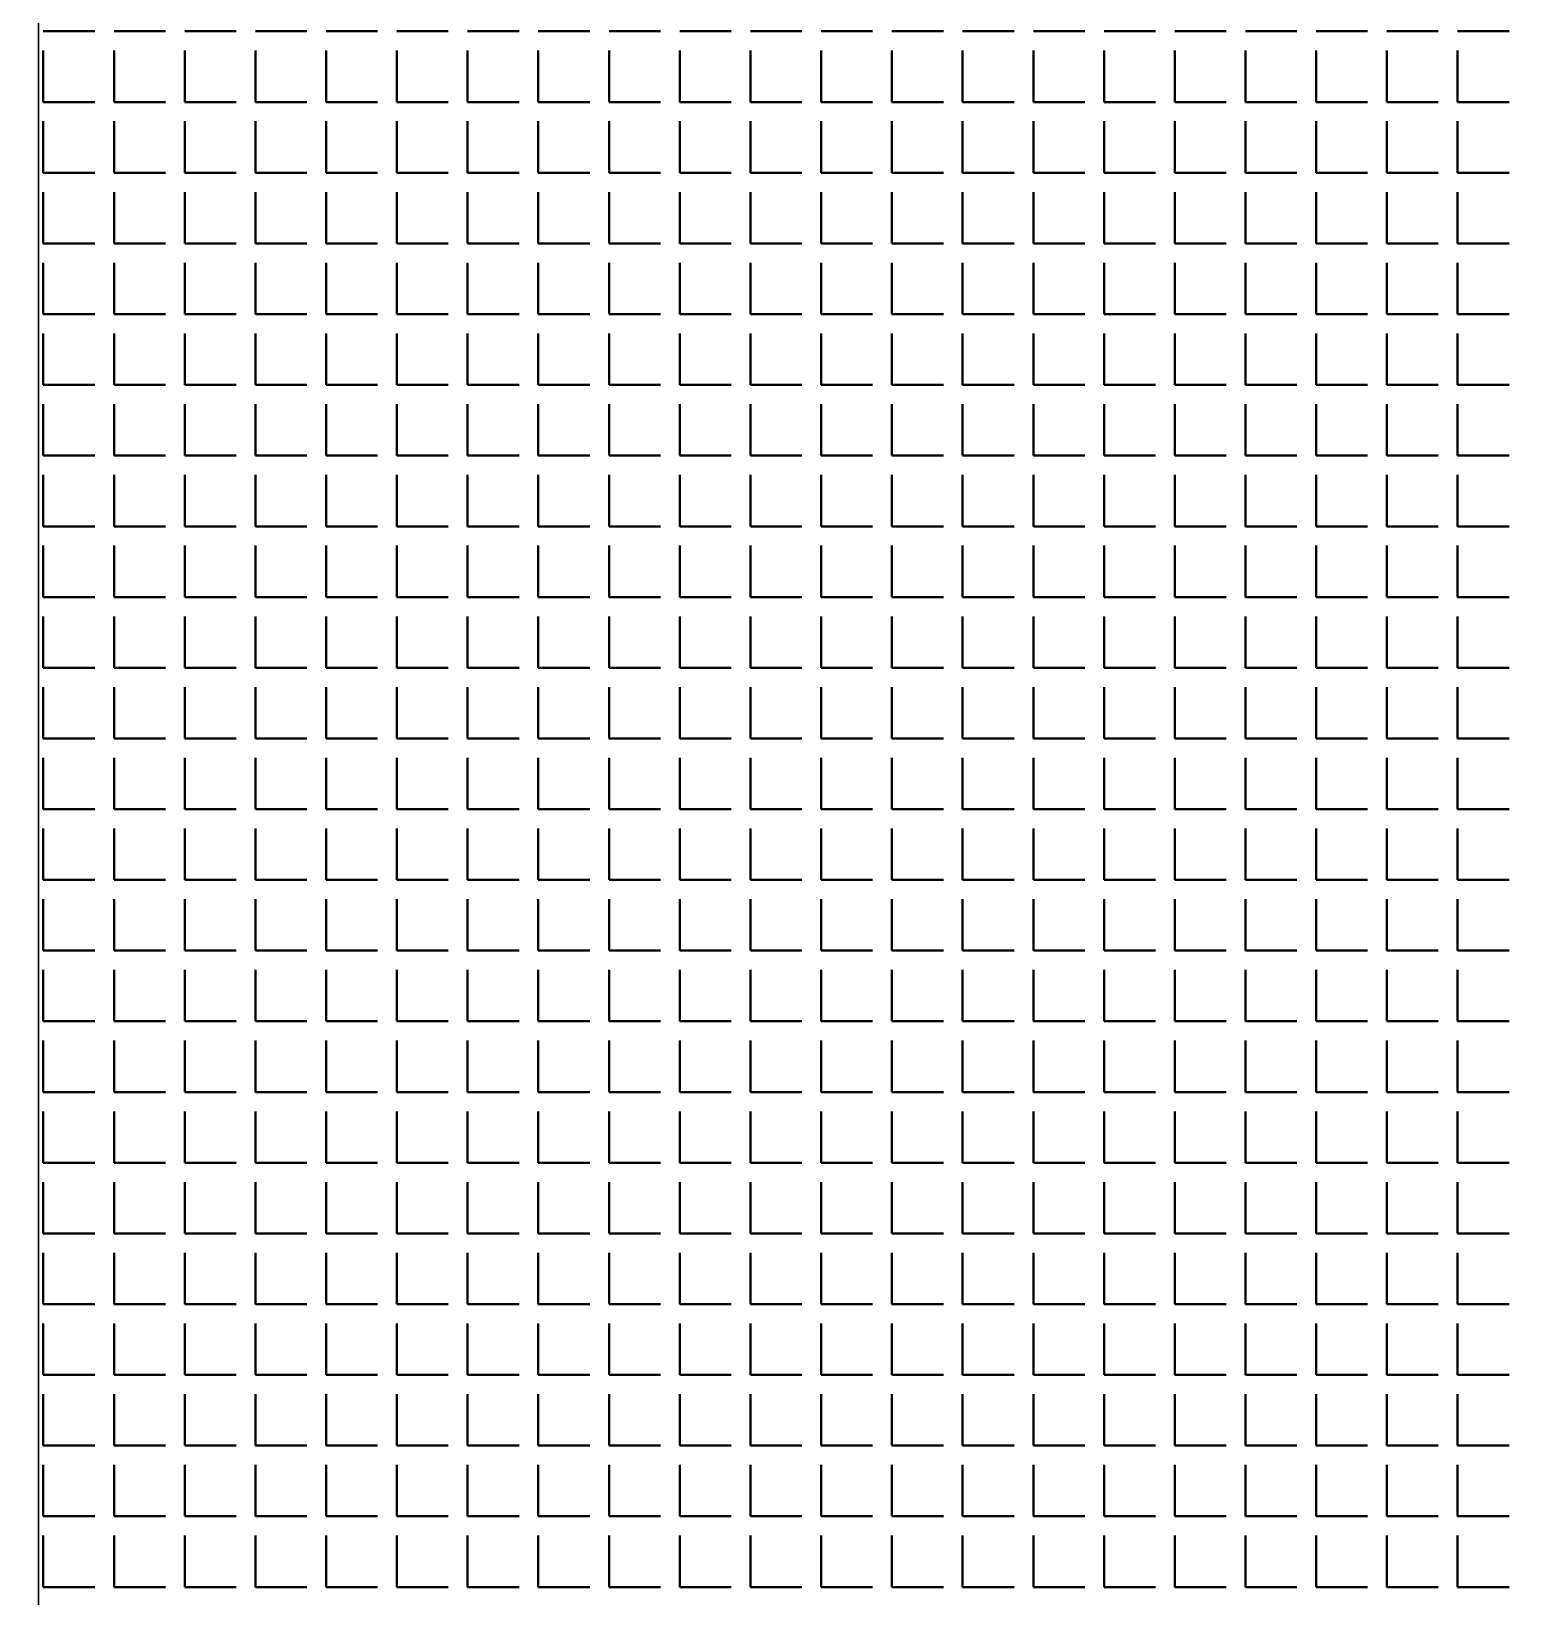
# Model space of a CAD drawing. Header units: millimetres. Extents: x 895788 to 1136524, y -21936 to 400945.
# Drawn here: x 932131.99 to 932149.31, y 272935.03 to 272953.26 of the extents above; entities that cross this region are included whole.
import ezdxf

# ---------------------------------------------------------------- set-up
doc = ezdxf.new("R2010")
doc.units = ezdxf.units.MM
doc.layers.add('GRANIT', color=10, linetype='Continuous', lineweight=30)

msp = doc.modelspace()

# ---------------------------------------------------------------- linework, layer by layer
at = {"lineweight": 30}
msp.add_line((932132.074, 272651.357), (932132.074, 273176.175), dxfattribs=at)
at = {"layer": 'GRANIT', "color": 0, "linetype": 'Continuous', "lineweight": 40}
for p, q in [((932132.129, 272953.261), (932132.728, 272953.261)), ((932132.953, 272953.261), (932133.552, 272953.261)), ((932133.777, 272953.261), (932134.375, 272953.261)), ((932134.6, 272953.261), (932135.199, 272953.261)), ((932135.424, 272953.261), (932136.023, 272953.261)), ((932136.247, 272953.261), (932136.846, 272953.261)), ((932137.071, 272953.261), (932137.67, 272953.261)), ((932137.894, 272953.261), (932138.493, 272953.261)), ((932138.718, 272953.261), (932139.317, 272953.261)), ((932139.541, 272953.261), (932140.14, 272953.261)), ((932140.365, 272953.261), (932140.964, 272953.261)), ((932141.188, 272953.261), (932141.787, 272953.261)), ((932142.012, 272953.261), (932142.611, 272953.261)), ((932142.835, 272953.261), (932143.434, 272953.261)), ((932143.659, 272953.261), (932144.258, 272953.261)), ((932144.482, 272953.261), (932145.081, 272953.261)), ((932145.306, 272953.261), (932145.905, 272953.261)), ((932146.129, 272953.261), (932146.728, 272953.261)), ((932146.953, 272953.261), (932147.552, 272953.261)), ((932147.777, 272953.261), (932148.375, 272953.261)), ((932148.6, 272953.261), (932149.199, 272953.261)), ((932132.129, 272952.437), (932132.129, 272953.036)), ((932132.953, 272952.437), (932132.953, 272953.036)), ((932133.777, 272952.437), (932133.777, 272953.036)), ((932134.6, 272952.437), (932134.6, 272953.036)), ((932135.424, 272952.437), (932135.424, 272953.036)), ((932136.247, 272952.437), (932136.247, 272953.036)), ((932137.071, 272952.437), (932137.071, 272953.036)), ((932137.894, 272952.437), (932137.894, 272953.036)), ((932138.718, 272952.437), (932138.718, 272953.036)), ((932139.541, 272952.437), (932139.541, 272953.036)), ((932140.365, 272952.437), (932140.365, 272953.036)), ((932141.188, 272952.437), (932141.188, 272953.036)), ((932142.012, 272952.437), (932142.012, 272953.036)), ((932142.835, 272952.437), (932142.835, 272953.036)), ((932143.659, 272952.437), (932143.659, 272953.036)), ((932144.482, 272952.437), (932144.482, 272953.036)), ((932145.306, 272952.437), (932145.306, 272953.036)), ((932146.129, 272952.437), (932146.129, 272953.036)), ((932146.953, 272952.437), (932146.953, 272953.036)), ((932147.777, 272952.437), (932147.777, 272953.036)), ((932148.6, 272952.437), (932148.6, 272953.036)), ((932132.129, 272952.437), (932132.728, 272952.437)), ((932132.953, 272952.437), (932133.552, 272952.437)), ((932133.777, 272952.437), (932134.375, 272952.437)), ((932134.6, 272952.437), (932135.199, 272952.437)), ((932135.424, 272952.437), (932136.023, 272952.437)), ((932136.247, 272952.437), (932136.846, 272952.437)), ((932137.071, 272952.437), (932137.67, 272952.437)), ((932137.894, 272952.437), (932138.493, 272952.437)), ((932138.718, 272952.437), (932139.317, 272952.437)), ((932139.541, 272952.437), (932140.14, 272952.437)), ((932140.365, 272952.437), (932140.964, 272952.437)), ((932141.188, 272952.437), (932141.787, 272952.437)), ((932142.012, 272952.437), (932142.611, 272952.437)), ((932142.835, 272952.437), (932143.434, 272952.437)), ((932143.659, 272952.437), (932144.258, 272952.437)), ((932144.482, 272952.437), (932145.081, 272952.437)), ((932145.306, 272952.437), (932145.905, 272952.437)), ((932146.129, 272952.437), (932146.728, 272952.437)), ((932146.953, 272952.437), (932147.552, 272952.437)), ((932147.777, 272952.437), (932148.375, 272952.437)), ((932148.6, 272952.437), (932149.199, 272952.437)), ((932132.129, 272951.614), (932132.129, 272952.213)), ((932132.953, 272951.614), (932132.953, 272952.213)), ((932133.777, 272951.614), (932133.777, 272952.213)), ((932134.6, 272951.614), (932134.6, 272952.213)), ((932135.424, 272951.614), (932135.424, 272952.213)), ((932136.247, 272951.614), (932136.247, 272952.213)), ((932137.071, 272951.614), (932137.071, 272952.213)), ((932137.894, 272951.614), (932137.894, 272952.213)), ((932138.718, 272951.614), (932138.718, 272952.213)), ((932139.541, 272951.614), (932139.541, 272952.213)), ((932140.365, 272951.614), (932140.365, 272952.213)), ((932141.188, 272951.614), (932141.188, 272952.213)), ((932142.012, 272951.614), (932142.012, 272952.213)), ((932142.835, 272951.614), (932142.835, 272952.213)), ((932143.659, 272951.614), (932143.659, 272952.213)), ((932144.482, 272951.614), (932144.482, 272952.213)), ((932145.306, 272951.614), (932145.306, 272952.213)), ((932146.129, 272951.614), (932146.129, 272952.213)), ((932146.953, 272951.614), (932146.953, 272952.213)), ((932147.777, 272951.614), (932147.777, 272952.213)), ((932148.6, 272951.614), (932148.6, 272952.213)), ((932132.129, 272951.614), (932132.728, 272951.614)), ((932132.953, 272951.614), (932133.552, 272951.614)), ((932133.777, 272951.614), (932134.375, 272951.614)), ((932134.6, 272951.614), (932135.199, 272951.614)), ((932135.424, 272951.614), (932136.023, 272951.614)), ((932136.247, 272951.614), (932136.846, 272951.614)), ((932137.071, 272951.614), (932137.67, 272951.614)), ((932137.894, 272951.614), (932138.493, 272951.614)), ((932138.718, 272951.614), (932139.317, 272951.614)), ((932139.541, 272951.614), (932140.14, 272951.614)), ((932140.365, 272951.614), (932140.964, 272951.614)), ((932141.188, 272951.614), (932141.787, 272951.614)), ((932142.012, 272951.614), (932142.611, 272951.614)), ((932142.835, 272951.614), (932143.434, 272951.614)), ((932143.659, 272951.614), (932144.258, 272951.614)), ((932144.482, 272951.614), (932145.081, 272951.614)), ((932145.306, 272951.614), (932145.905, 272951.614)), ((932146.129, 272951.614), (932146.728, 272951.614)), ((932146.953, 272951.614), (932147.552, 272951.614)), ((932147.777, 272951.614), (932148.375, 272951.614)), ((932148.6, 272951.614), (932149.199, 272951.614)), ((932132.129, 272950.79), (932132.129, 272951.389)), ((932132.953, 272950.79), (932132.953, 272951.389)), ((932133.777, 272950.79), (932133.777, 272951.389)), ((932134.6, 272950.79), (932134.6, 272951.389)), ((932135.424, 272950.79), (932135.424, 272951.389)), ((932136.247, 272950.79), (932136.247, 272951.389)), ((932137.071, 272950.79), (932137.071, 272951.389)), ((932137.894, 272950.79), (932137.894, 272951.389)), ((932138.718, 272950.79), (932138.718, 272951.389)), ((932139.541, 272950.79), (932139.541, 272951.389)), ((932140.365, 272950.79), (932140.365, 272951.389)), ((932141.188, 272950.79), (932141.188, 272951.389)), ((932142.012, 272950.79), (932142.012, 272951.389)), ((932142.835, 272950.79), (932142.835, 272951.389)), ((932143.659, 272950.79), (932143.659, 272951.389)), ((932144.482, 272950.79), (932144.482, 272951.389)), ((932145.306, 272950.79), (932145.306, 272951.389)), ((932146.129, 272950.79), (932146.129, 272951.389)), ((932146.953, 272950.79), (932146.953, 272951.389)), ((932147.777, 272950.79), (932147.777, 272951.389)), ((932148.6, 272950.79), (932148.6, 272951.389)), ((932132.129, 272950.79), (932132.728, 272950.79)), ((932132.953, 272950.79), (932133.552, 272950.79)), ((932133.777, 272950.79), (932134.375, 272950.79)), ((932134.6, 272950.79), (932135.199, 272950.79)), ((932135.424, 272950.79), (932136.023, 272950.79)), ((932136.247, 272950.79), (932136.846, 272950.79)), ((932137.071, 272950.79), (932137.67, 272950.79)), ((932137.894, 272950.79), (932138.493, 272950.79)), ((932138.718, 272950.79), (932139.317, 272950.79)), ((932139.541, 272950.79), (932140.14, 272950.79)), ((932140.365, 272950.79), (932140.964, 272950.79)), ((932141.188, 272950.79), (932141.787, 272950.79)), ((932142.012, 272950.79), (932142.611, 272950.79)), ((932142.835, 272950.79), (932143.434, 272950.79)), ((932143.659, 272950.79), (932144.258, 272950.79)), ((932144.482, 272950.79), (932145.081, 272950.79)), ((932145.306, 272950.79), (932145.905, 272950.79)), ((932146.129, 272950.79), (932146.728, 272950.79)), ((932146.953, 272950.79), (932147.552, 272950.79)), ((932147.777, 272950.79), (932148.375, 272950.79)), ((932148.6, 272950.79), (932149.199, 272950.79)), ((932132.129, 272949.967), (932132.129, 272950.566)), ((932132.953, 272949.967), (932132.953, 272950.566)), ((932133.777, 272949.967), (932133.777, 272950.566)), ((932134.6, 272949.967), (932134.6, 272950.566)), ((932135.424, 272949.967), (932135.424, 272950.566)), ((932136.247, 272949.967), (932136.247, 272950.566)), ((932137.071, 272949.967), (932137.071, 272950.566)), ((932137.894, 272949.967), (932137.894, 272950.566)), ((932138.718, 272949.967), (932138.718, 272950.566)), ((932139.541, 272949.967), (932139.541, 272950.566)), ((932140.365, 272949.967), (932140.365, 272950.566)), ((932141.188, 272949.967), (932141.188, 272950.566)), ((932142.012, 272949.967), (932142.012, 272950.566)), ((932142.835, 272949.967), (932142.835, 272950.566)), ((932143.659, 272949.967), (932143.659, 272950.566)), ((932144.482, 272949.967), (932144.482, 272950.566)), ((932145.306, 272949.967), (932145.306, 272950.566)), ((932146.129, 272949.967), (932146.129, 272950.566)), ((932146.953, 272949.967), (932146.953, 272950.566)), ((932147.777, 272949.967), (932147.777, 272950.566)), ((932148.6, 272949.967), (932148.6, 272950.566)), ((932132.129, 272949.967), (932132.728, 272949.967)), ((932132.953, 272949.967), (932133.552, 272949.967)), ((932133.777, 272949.967), (932134.375, 272949.967)), ((932134.6, 272949.967), (932135.199, 272949.967)), ((932135.424, 272949.967), (932136.023, 272949.967)), ((932136.247, 272949.967), (932136.846, 272949.967)), ((932137.071, 272949.967), (932137.67, 272949.967)), ((932137.894, 272949.967), (932138.493, 272949.967)), ((932138.718, 272949.967), (932139.317, 272949.967)), ((932139.541, 272949.967), (932140.14, 272949.967)), ((932140.365, 272949.967), (932140.964, 272949.967)), ((932141.188, 272949.967), (932141.787, 272949.967)), ((932142.012, 272949.967), (932142.611, 272949.967)), ((932142.835, 272949.967), (932143.434, 272949.967)), ((932143.659, 272949.967), (932144.258, 272949.967)), ((932144.482, 272949.967), (932145.081, 272949.967)), ((932145.306, 272949.967), (932145.905, 272949.967)), ((932146.129, 272949.967), (932146.728, 272949.967)), ((932146.953, 272949.967), (932147.552, 272949.967)), ((932147.777, 272949.967), (932148.375, 272949.967)), ((932148.6, 272949.967), (932149.199, 272949.967)), ((932132.129, 272949.143), (932132.129, 272949.742)), ((932132.953, 272949.143), (932132.953, 272949.742)), ((932133.777, 272949.143), (932133.777, 272949.742)), ((932134.6, 272949.143), (932134.6, 272949.742)), ((932135.424, 272949.143), (932135.424, 272949.742)), ((932136.247, 272949.143), (932136.247, 272949.742)), ((932137.071, 272949.143), (932137.071, 272949.742)), ((932137.894, 272949.143), (932137.894, 272949.742)), ((932138.718, 272949.143), (932138.718, 272949.742)), ((932139.541, 272949.143), (932139.541, 272949.742)), ((932140.365, 272949.143), (932140.365, 272949.742)), ((932141.188, 272949.143), (932141.188, 272949.742)), ((932142.012, 272949.143), (932142.012, 272949.742)), ((932142.835, 272949.143), (932142.835, 272949.742)), ((932143.659, 272949.143), (932143.659, 272949.742)), ((932144.482, 272949.143), (932144.482, 272949.742)), ((932145.306, 272949.143), (932145.306, 272949.742)), ((932146.129, 272949.143), (932146.129, 272949.742)), ((932146.953, 272949.143), (932146.953, 272949.742)), ((932147.777, 272949.143), (932147.777, 272949.742)), ((932148.6, 272949.143), (932148.6, 272949.742)), ((932132.129, 272949.143), (932132.728, 272949.143)), ((932132.953, 272949.143), (932133.552, 272949.143)), ((932133.777, 272949.143), (932134.375, 272949.143)), ((932134.6, 272949.143), (932135.199, 272949.143)), ((932135.424, 272949.143), (932136.023, 272949.143)), ((932136.247, 272949.143), (932136.846, 272949.143)), ((932137.071, 272949.143), (932137.67, 272949.143)), ((932137.894, 272949.143), (932138.493, 272949.143)), ((932138.718, 272949.143), (932139.317, 272949.143)), ((932139.541, 272949.143), (932140.14, 272949.143)), ((932140.365, 272949.143), (932140.964, 272949.143)), ((932141.188, 272949.143), (932141.787, 272949.143)), ((932142.012, 272949.143), (932142.611, 272949.143)), ((932142.835, 272949.143), (932143.434, 272949.143)), ((932143.659, 272949.143), (932144.258, 272949.143)), ((932144.482, 272949.143), (932145.081, 272949.143)), ((932145.306, 272949.143), (932145.905, 272949.143)), ((932146.129, 272949.143), (932146.728, 272949.143)), ((932146.953, 272949.143), (932147.552, 272949.143)), ((932147.777, 272949.143), (932148.375, 272949.143)), ((932148.6, 272949.143), (932149.199, 272949.143)), ((932132.129, 272948.32), (932132.129, 272948.919)), ((932132.953, 272948.32), (932132.953, 272948.919)), ((932133.777, 272948.32), (932133.777, 272948.919)), ((932134.6, 272948.32), (932134.6, 272948.919)), ((932135.424, 272948.32), (932135.424, 272948.919)), ((932136.247, 272948.32), (932136.247, 272948.919)), ((932137.071, 272948.32), (932137.071, 272948.919)), ((932137.894, 272948.32), (932137.894, 272948.919)), ((932138.718, 272948.32), (932138.718, 272948.919)), ((932139.541, 272948.32), (932139.541, 272948.919)), ((932140.365, 272948.32), (932140.365, 272948.919)), ((932141.188, 272948.32), (932141.188, 272948.919)), ((932142.012, 272948.32), (932142.012, 272948.919)), ((932142.835, 272948.32), (932142.835, 272948.919)), ((932143.659, 272948.32), (932143.659, 272948.919)), ((932144.482, 272948.32), (932144.482, 272948.919)), ((932145.306, 272948.32), (932145.306, 272948.919)), ((932146.129, 272948.32), (932146.129, 272948.919)), ((932146.953, 272948.32), (932146.953, 272948.919)), ((932147.777, 272948.32), (932147.777, 272948.919)), ((932148.6, 272948.32), (932148.6, 272948.919)), ((932132.129, 272948.32), (932132.728, 272948.32)), ((932132.953, 272948.32), (932133.552, 272948.32)), ((932133.777, 272948.32), (932134.375, 272948.32)), ((932134.6, 272948.32), (932135.199, 272948.32)), ((932135.424, 272948.32), (932136.023, 272948.32)), ((932136.247, 272948.32), (932136.846, 272948.32)), ((932137.071, 272948.32), (932137.67, 272948.32)), ((932137.894, 272948.32), (932138.493, 272948.32)), ((932138.718, 272948.32), (932139.317, 272948.32)), ((932139.541, 272948.32), (932140.14, 272948.32)), ((932140.365, 272948.32), (932140.964, 272948.32)), ((932141.188, 272948.32), (932141.787, 272948.32)), ((932142.012, 272948.32), (932142.611, 272948.32)), ((932142.835, 272948.32), (932143.434, 272948.32)), ((932143.659, 272948.32), (932144.258, 272948.32)), ((932144.482, 272948.32), (932145.081, 272948.32)), ((932145.306, 272948.32), (932145.905, 272948.32)), ((932146.129, 272948.32), (932146.728, 272948.32)), ((932146.953, 272948.32), (932147.552, 272948.32)), ((932147.777, 272948.32), (932148.375, 272948.32)), ((932148.6, 272948.32), (932149.199, 272948.32)), ((932132.129, 272947.496), (932132.129, 272948.095)), ((932132.953, 272947.496), (932132.953, 272948.095)), ((932133.777, 272947.496), (932133.777, 272948.095)), ((932134.6, 272947.496), (932134.6, 272948.095)), ((932135.424, 272947.496), (932135.424, 272948.095)), ((932136.247, 272947.496), (932136.247, 272948.095)), ((932137.071, 272947.496), (932137.071, 272948.095)), ((932137.894, 272947.496), (932137.894, 272948.095)), ((932138.718, 272947.496), (932138.718, 272948.095)), ((932139.541, 272947.496), (932139.541, 272948.095)), ((932140.365, 272947.496), (932140.365, 272948.095)), ((932141.188, 272947.496), (932141.188, 272948.095)), ((932142.012, 272947.496), (932142.012, 272948.095)), ((932142.835, 272947.496), (932142.835, 272948.095)), ((932143.659, 272947.496), (932143.659, 272948.095)), ((932144.482, 272947.496), (932144.482, 272948.095)), ((932145.306, 272947.496), (932145.306, 272948.095)), ((932146.129, 272947.496), (932146.129, 272948.095)), ((932146.953, 272947.496), (932146.953, 272948.095)), ((932147.777, 272947.496), (932147.777, 272948.095)), ((932148.6, 272947.496), (932148.6, 272948.095)), ((932132.129, 272947.496), (932132.728, 272947.496)), ((932132.953, 272947.496), (932133.552, 272947.496)), ((932133.777, 272947.496), (932134.375, 272947.496)), ((932134.6, 272947.496), (932135.199, 272947.496)), ((932135.424, 272947.496), (932136.023, 272947.496)), ((932136.247, 272947.496), (932136.846, 272947.496)), ((932137.071, 272947.496), (932137.67, 272947.496)), ((932137.894, 272947.496), (932138.493, 272947.496)), ((932138.718, 272947.496), (932139.317, 272947.496)), ((932139.541, 272947.496), (932140.14, 272947.496)), ((932140.365, 272947.496), (932140.964, 272947.496)), ((932141.188, 272947.496), (932141.787, 272947.496)), ((932142.012, 272947.496), (932142.611, 272947.496)), ((932142.835, 272947.496), (932143.434, 272947.496)), ((932143.659, 272947.496), (932144.258, 272947.496)), ((932144.482, 272947.496), (932145.081, 272947.496)), ((932145.306, 272947.496), (932145.905, 272947.496)), ((932146.129, 272947.496), (932146.728, 272947.496)), ((932146.953, 272947.496), (932147.552, 272947.496)), ((932147.777, 272947.496), (932148.375, 272947.496)), ((932148.6, 272947.496), (932149.199, 272947.496)), ((932132.129, 272946.673), (932132.129, 272947.272)), ((932132.953, 272946.673), (932132.953, 272947.272)), ((932133.777, 272946.673), (932133.777, 272947.272)), ((932134.6, 272946.673), (932134.6, 272947.272)), ((932135.424, 272946.673), (932135.424, 272947.272)), ((932136.247, 272946.673), (932136.247, 272947.272)), ((932137.071, 272946.673), (932137.071, 272947.272)), ((932137.894, 272946.673), (932137.894, 272947.272)), ((932138.718, 272946.673), (932138.718, 272947.272)), ((932139.541, 272946.673), (932139.541, 272947.272)), ((932140.365, 272946.673), (932140.365, 272947.272)), ((932141.188, 272946.673), (932141.188, 272947.272)), ((932142.012, 272946.673), (932142.012, 272947.272)), ((932142.835, 272946.673), (932142.835, 272947.272)), ((932143.659, 272946.673), (932143.659, 272947.272)), ((932144.482, 272946.673), (932144.482, 272947.272)), ((932145.306, 272946.673), (932145.306, 272947.272)), ((932146.129, 272946.673), (932146.129, 272947.272)), ((932146.953, 272946.673), (932146.953, 272947.272)), ((932147.777, 272946.673), (932147.777, 272947.272)), ((932148.6, 272946.673), (932148.6, 272947.272)), ((932132.129, 272946.673), (932132.728, 272946.673)), ((932132.953, 272946.673), (932133.552, 272946.673)), ((932133.777, 272946.673), (932134.375, 272946.673)), ((932134.6, 272946.673), (932135.199, 272946.673)), ((932135.424, 272946.673), (932136.023, 272946.673)), ((932136.247, 272946.673), (932136.846, 272946.673)), ((932137.071, 272946.673), (932137.67, 272946.673)), ((932137.894, 272946.673), (932138.493, 272946.673)), ((932138.718, 272946.673), (932139.317, 272946.673)), ((932139.541, 272946.673), (932140.14, 272946.673)), ((932140.365, 272946.673), (932140.964, 272946.673)), ((932141.188, 272946.673), (932141.787, 272946.673)), ((932142.012, 272946.673), (932142.611, 272946.673)), ((932142.835, 272946.673), (932143.434, 272946.673)), ((932143.659, 272946.673), (932144.258, 272946.673)), ((932144.482, 272946.673), (932145.081, 272946.673)), ((932145.306, 272946.673), (932145.905, 272946.673)), ((932146.129, 272946.673), (932146.728, 272946.673)), ((932146.953, 272946.673), (932147.552, 272946.673)), ((932147.777, 272946.673), (932148.375, 272946.673)), ((932148.6, 272946.673), (932149.199, 272946.673)), ((932132.129, 272945.849), (932132.129, 272946.448)), ((932132.953, 272945.849), (932132.953, 272946.448)), ((932133.777, 272945.849), (932133.777, 272946.448)), ((932134.6, 272945.849), (932134.6, 272946.448)), ((932135.424, 272945.849), (932135.424, 272946.448)), ((932136.247, 272945.849), (932136.247, 272946.448)), ((932137.071, 272945.849), (932137.071, 272946.448)), ((932137.894, 272945.849), (932137.894, 272946.448)), ((932138.718, 272945.849), (932138.718, 272946.448)), ((932139.541, 272945.849), (932139.541, 272946.448)), ((932140.365, 272945.849), (932140.365, 272946.448)), ((932141.188, 272945.849), (932141.188, 272946.448)), ((932142.012, 272945.849), (932142.012, 272946.448)), ((932142.835, 272945.849), (932142.835, 272946.448)), ((932143.659, 272945.849), (932143.659, 272946.448)), ((932144.482, 272945.849), (932144.482, 272946.448)), ((932145.306, 272945.849), (932145.306, 272946.448)), ((932146.129, 272945.849), (932146.129, 272946.448)), ((932146.953, 272945.849), (932146.953, 272946.448)), ((932147.777, 272945.849), (932147.777, 272946.448)), ((932148.6, 272945.849), (932148.6, 272946.448)), ((932132.129, 272945.849), (932132.728, 272945.849)), ((932132.953, 272945.849), (932133.552, 272945.849)), ((932133.777, 272945.849), (932134.375, 272945.849)), ((932134.6, 272945.849), (932135.199, 272945.849)), ((932135.424, 272945.849), (932136.023, 272945.849)), ((932136.247, 272945.849), (932136.846, 272945.849)), ((932137.071, 272945.849), (932137.67, 272945.849)), ((932137.894, 272945.849), (932138.493, 272945.849)), ((932138.718, 272945.849), (932139.317, 272945.849)), ((932139.541, 272945.849), (932140.14, 272945.849)), ((932140.365, 272945.849), (932140.964, 272945.849)), ((932141.188, 272945.849), (932141.787, 272945.849)), ((932142.012, 272945.849), (932142.611, 272945.849)), ((932142.835, 272945.849), (932143.434, 272945.849)), ((932143.659, 272945.849), (932144.258, 272945.849)), ((932144.482, 272945.849), (932145.081, 272945.849)), ((932145.306, 272945.849), (932145.905, 272945.849)), ((932146.129, 272945.849), (932146.728, 272945.849)), ((932146.953, 272945.849), (932147.552, 272945.849)), ((932147.777, 272945.849), (932148.375, 272945.849)), ((932148.6, 272945.849), (932149.199, 272945.849)), ((932132.129, 272945.026), (932132.129, 272945.625)), ((932132.953, 272945.026), (932132.953, 272945.625)), ((932133.777, 272945.026), (932133.777, 272945.625)), ((932134.6, 272945.026), (932134.6, 272945.625)), ((932135.424, 272945.026), (932135.424, 272945.625)), ((932136.247, 272945.026), (932136.247, 272945.625)), ((932137.071, 272945.026), (932137.071, 272945.625)), ((932137.894, 272945.026), (932137.894, 272945.625)), ((932138.718, 272945.026), (932138.718, 272945.625)), ((932139.541, 272945.026), (932139.541, 272945.625)), ((932140.365, 272945.026), (932140.365, 272945.625)), ((932141.188, 272945.026), (932141.188, 272945.625)), ((932142.012, 272945.026), (932142.012, 272945.625)), ((932142.835, 272945.026), (932142.835, 272945.625)), ((932143.659, 272945.026), (932143.659, 272945.625)), ((932144.482, 272945.026), (932144.482, 272945.625)), ((932145.306, 272945.026), (932145.306, 272945.625)), ((932146.129, 272945.026), (932146.129, 272945.625)), ((932146.953, 272945.026), (932146.953, 272945.625)), ((932147.777, 272945.026), (932147.777, 272945.625)), ((932148.6, 272945.026), (932148.6, 272945.625)), ((932132.129, 272945.026), (932132.728, 272945.026)), ((932132.953, 272945.026), (932133.552, 272945.026)), ((932133.777, 272945.026), (932134.375, 272945.026)), ((932134.6, 272945.026), (932135.199, 272945.026)), ((932135.424, 272945.026), (932136.023, 272945.026)), ((932136.247, 272945.026), (932136.846, 272945.026)), ((932137.071, 272945.026), (932137.67, 272945.026)), ((932137.894, 272945.026), (932138.493, 272945.026)), ((932138.718, 272945.026), (932139.317, 272945.026)), ((932139.541, 272945.026), (932140.14, 272945.026)), ((932140.365, 272945.026), (932140.964, 272945.026)), ((932141.188, 272945.026), (932141.787, 272945.026)), ((932142.012, 272945.026), (932142.611, 272945.026)), ((932142.835, 272945.026), (932143.434, 272945.026)), ((932143.659, 272945.026), (932144.258, 272945.026)), ((932144.482, 272945.026), (932145.081, 272945.026)), ((932145.306, 272945.026), (932145.905, 272945.026)), ((932146.129, 272945.026), (932146.728, 272945.026)), ((932146.953, 272945.026), (932147.552, 272945.026)), ((932147.777, 272945.026), (932148.375, 272945.026)), ((932148.6, 272945.026), (932149.199, 272945.026)), ((932132.129, 272944.202), (932132.129, 272944.801)), ((932132.953, 272944.202), (932132.953, 272944.801)), ((932133.777, 272944.202), (932133.777, 272944.801)), ((932134.6, 272944.202), (932134.6, 272944.801)), ((932135.424, 272944.202), (932135.424, 272944.801)), ((932136.247, 272944.202), (932136.247, 272944.801)), ((932137.071, 272944.202), (932137.071, 272944.801)), ((932137.894, 272944.202), (932137.894, 272944.801)), ((932138.718, 272944.202), (932138.718, 272944.801)), ((932139.541, 272944.202), (932139.541, 272944.801)), ((932140.365, 272944.202), (932140.365, 272944.801)), ((932141.188, 272944.202), (932141.188, 272944.801)), ((932142.012, 272944.202), (932142.012, 272944.801)), ((932142.835, 272944.202), (932142.835, 272944.801)), ((932143.659, 272944.202), (932143.659, 272944.801)), ((932144.482, 272944.202), (932144.482, 272944.801)), ((932145.306, 272944.202), (932145.306, 272944.801)), ((932146.129, 272944.202), (932146.129, 272944.801)), ((932146.953, 272944.202), (932146.953, 272944.801)), ((932147.777, 272944.202), (932147.777, 272944.801)), ((932148.6, 272944.202), (932148.6, 272944.801)), ((932132.129, 272944.202), (932132.728, 272944.202)), ((932132.953, 272944.202), (932133.552, 272944.202)), ((932133.777, 272944.202), (932134.375, 272944.202)), ((932134.6, 272944.202), (932135.199, 272944.202)), ((932135.424, 272944.202), (932136.023, 272944.202)), ((932136.247, 272944.202), (932136.846, 272944.202)), ((932137.071, 272944.202), (932137.67, 272944.202)), ((932137.894, 272944.202), (932138.493, 272944.202)), ((932138.718, 272944.202), (932139.317, 272944.202)), ((932139.541, 272944.202), (932140.14, 272944.202)), ((932140.365, 272944.202), (932140.964, 272944.202)), ((932141.188, 272944.202), (932141.787, 272944.202)), ((932142.012, 272944.202), (932142.611, 272944.202)), ((932142.835, 272944.202), (932143.434, 272944.202)), ((932143.659, 272944.202), (932144.258, 272944.202)), ((932144.482, 272944.202), (932145.081, 272944.202)), ((932145.306, 272944.202), (932145.905, 272944.202)), ((932146.129, 272944.202), (932146.728, 272944.202)), ((932146.953, 272944.202), (932147.552, 272944.202)), ((932147.777, 272944.202), (932148.375, 272944.202)), ((932148.6, 272944.202), (932149.199, 272944.202)), ((932132.129, 272943.379), (932132.129, 272943.978)), ((932132.953, 272943.379), (932132.953, 272943.978)), ((932133.777, 272943.379), (932133.777, 272943.978)), ((932134.6, 272943.379), (932134.6, 272943.978)), ((932135.424, 272943.379), (932135.424, 272943.978)), ((932136.247, 272943.379), (932136.247, 272943.978)), ((932137.071, 272943.379), (932137.071, 272943.978)), ((932137.894, 272943.379), (932137.894, 272943.978)), ((932138.718, 272943.379), (932138.718, 272943.978)), ((932139.541, 272943.379), (932139.541, 272943.978)), ((932140.365, 272943.379), (932140.365, 272943.978)), ((932141.188, 272943.379), (932141.188, 272943.978)), ((932142.012, 272943.379), (932142.012, 272943.978)), ((932142.835, 272943.379), (932142.835, 272943.978)), ((932143.659, 272943.379), (932143.659, 272943.978)), ((932144.482, 272943.379), (932144.482, 272943.978)), ((932145.306, 272943.379), (932145.306, 272943.978)), ((932146.129, 272943.379), (932146.129, 272943.978)), ((932146.953, 272943.379), (932146.953, 272943.978)), ((932147.777, 272943.379), (932147.777, 272943.978)), ((932148.6, 272943.379), (932148.6, 272943.978)), ((932132.129, 272943.379), (932132.728, 272943.379)), ((932132.953, 272943.379), (932133.552, 272943.379)), ((932133.777, 272943.379), (932134.375, 272943.379)), ((932134.6, 272943.379), (932135.199, 272943.379)), ((932135.424, 272943.379), (932136.023, 272943.379)), ((932136.247, 272943.379), (932136.846, 272943.379)), ((932137.071, 272943.379), (932137.67, 272943.379)), ((932137.894, 272943.379), (932138.493, 272943.379)), ((932138.718, 272943.379), (932139.317, 272943.379)), ((932139.541, 272943.379), (932140.14, 272943.379)), ((932140.365, 272943.379), (932140.964, 272943.379)), ((932141.188, 272943.379), (932141.787, 272943.379)), ((932142.012, 272943.379), (932142.611, 272943.379)), ((932142.835, 272943.379), (932143.434, 272943.379)), ((932143.659, 272943.379), (932144.258, 272943.379)), ((932144.482, 272943.379), (932145.081, 272943.379)), ((932145.306, 272943.379), (932145.905, 272943.379)), ((932146.129, 272943.379), (932146.728, 272943.379)), ((932146.953, 272943.379), (932147.552, 272943.379)), ((932147.777, 272943.379), (932148.375, 272943.379)), ((932148.6, 272943.379), (932149.199, 272943.379)), ((932132.129, 272942.555), (932132.129, 272943.154)), ((932132.953, 272942.555), (932132.953, 272943.154)), ((932133.777, 272942.555), (932133.777, 272943.154)), ((932134.6, 272942.555), (932134.6, 272943.154)), ((932135.424, 272942.555), (932135.424, 272943.154)), ((932136.247, 272942.555), (932136.247, 272943.154)), ((932137.071, 272942.555), (932137.071, 272943.154)), ((932137.894, 272942.555), (932137.894, 272943.154)), ((932138.718, 272942.555), (932138.718, 272943.154)), ((932139.541, 272942.555), (932139.541, 272943.154)), ((932140.365, 272942.555), (932140.365, 272943.154)), ((932141.188, 272942.555), (932141.188, 272943.154)), ((932142.012, 272942.555), (932142.012, 272943.154)), ((932142.835, 272942.555), (932142.835, 272943.154)), ((932143.659, 272942.555), (932143.659, 272943.154)), ((932144.482, 272942.555), (932144.482, 272943.154)), ((932145.306, 272942.555), (932145.306, 272943.154)), ((932146.129, 272942.555), (932146.129, 272943.154)), ((932146.953, 272942.555), (932146.953, 272943.154)), ((932147.777, 272942.555), (932147.777, 272943.154)), ((932148.6, 272942.555), (932148.6, 272943.154)), ((932132.129, 272942.555), (932132.728, 272942.555)), ((932132.953, 272942.555), (932133.552, 272942.555)), ((932133.777, 272942.555), (932134.375, 272942.555)), ((932134.6, 272942.555), (932135.199, 272942.555)), ((932135.424, 272942.555), (932136.023, 272942.555)), ((932136.247, 272942.555), (932136.846, 272942.555)), ((932137.071, 272942.555), (932137.67, 272942.555)), ((932137.894, 272942.555), (932138.493, 272942.555)), ((932138.718, 272942.555), (932139.317, 272942.555)), ((932139.541, 272942.555), (932140.14, 272942.555)), ((932140.365, 272942.555), (932140.964, 272942.555)), ((932141.188, 272942.555), (932141.787, 272942.555)), ((932142.012, 272942.555), (932142.611, 272942.555)), ((932142.835, 272942.555), (932143.434, 272942.555)), ((932143.659, 272942.555), (932144.258, 272942.555)), ((932144.482, 272942.555), (932145.081, 272942.555)), ((932145.306, 272942.555), (932145.905, 272942.555)), ((932146.129, 272942.555), (932146.728, 272942.555)), ((932146.953, 272942.555), (932147.552, 272942.555)), ((932147.777, 272942.555), (932148.375, 272942.555)), ((932148.6, 272942.555), (932149.199, 272942.555)), ((932132.129, 272941.732), (932132.129, 272942.331)), ((932132.953, 272941.732), (932132.953, 272942.331)), ((932133.777, 272941.732), (932133.777, 272942.331)), ((932134.6, 272941.732), (932134.6, 272942.331)), ((932135.424, 272941.732), (932135.424, 272942.331)), ((932136.247, 272941.732), (932136.247, 272942.331)), ((932137.071, 272941.732), (932137.071, 272942.331)), ((932137.894, 272941.732), (932137.894, 272942.331)), ((932138.718, 272941.732), (932138.718, 272942.331)), ((932139.541, 272941.732), (932139.541, 272942.331)), ((932140.365, 272941.732), (932140.365, 272942.331)), ((932141.188, 272941.732), (932141.188, 272942.331)), ((932142.012, 272941.732), (932142.012, 272942.331)), ((932142.835, 272941.732), (932142.835, 272942.331)), ((932143.659, 272941.732), (932143.659, 272942.331)), ((932144.482, 272941.732), (932144.482, 272942.331)), ((932145.306, 272941.732), (932145.306, 272942.331)), ((932146.129, 272941.732), (932146.129, 272942.331)), ((932146.953, 272941.732), (932146.953, 272942.331)), ((932147.777, 272941.732), (932147.777, 272942.331)), ((932148.6, 272941.732), (932148.6, 272942.331)), ((932132.129, 272941.732), (932132.728, 272941.732)), ((932132.953, 272941.732), (932133.552, 272941.732)), ((932133.777, 272941.732), (932134.375, 272941.732)), ((932134.6, 272941.732), (932135.199, 272941.732)), ((932135.424, 272941.732), (932136.023, 272941.732)), ((932136.247, 272941.732), (932136.846, 272941.732)), ((932137.071, 272941.732), (932137.67, 272941.732)), ((932137.894, 272941.732), (932138.493, 272941.732)), ((932138.718, 272941.732), (932139.317, 272941.732)), ((932139.541, 272941.732), (932140.14, 272941.732)), ((932140.365, 272941.732), (932140.964, 272941.732)), ((932141.188, 272941.732), (932141.787, 272941.732)), ((932142.012, 272941.732), (932142.611, 272941.732)), ((932142.835, 272941.732), (932143.434, 272941.732)), ((932143.659, 272941.732), (932144.258, 272941.732)), ((932144.482, 272941.732), (932145.081, 272941.732)), ((932145.306, 272941.732), (932145.905, 272941.732)), ((932146.129, 272941.732), (932146.728, 272941.732)), ((932146.953, 272941.732), (932147.552, 272941.732)), ((932147.777, 272941.732), (932148.375, 272941.732)), ((932148.6, 272941.732), (932149.199, 272941.732)), ((932132.129, 272940.908), (932132.129, 272941.507)), ((932132.953, 272940.908), (932132.953, 272941.507)), ((932133.777, 272940.908), (932133.777, 272941.507)), ((932134.6, 272940.908), (932134.6, 272941.507)), ((932135.424, 272940.908), (932135.424, 272941.507)), ((932136.247, 272940.908), (932136.247, 272941.507)), ((932137.071, 272940.908), (932137.071, 272941.507)), ((932137.894, 272940.908), (932137.894, 272941.507)), ((932138.718, 272940.908), (932138.718, 272941.507)), ((932139.541, 272940.908), (932139.541, 272941.507)), ((932140.365, 272940.908), (932140.365, 272941.507)), ((932141.188, 272940.908), (932141.188, 272941.507)), ((932142.012, 272940.908), (932142.012, 272941.507)), ((932142.835, 272940.908), (932142.835, 272941.507)), ((932143.659, 272940.908), (932143.659, 272941.507)), ((932144.482, 272940.908), (932144.482, 272941.507)), ((932145.306, 272940.908), (932145.306, 272941.507)), ((932146.129, 272940.908), (932146.129, 272941.507)), ((932146.953, 272940.908), (932146.953, 272941.507)), ((932147.777, 272940.908), (932147.777, 272941.507)), ((932148.6, 272940.908), (932148.6, 272941.507)), ((932132.129, 272940.908), (932132.728, 272940.908)), ((932132.953, 272940.908), (932133.552, 272940.908)), ((932133.777, 272940.908), (932134.375, 272940.908)), ((932134.6, 272940.908), (932135.199, 272940.908)), ((932135.424, 272940.908), (932136.023, 272940.908)), ((932136.247, 272940.908), (932136.846, 272940.908)), ((932137.071, 272940.908), (932137.67, 272940.908)), ((932137.894, 272940.908), (932138.493, 272940.908)), ((932138.718, 272940.908), (932139.317, 272940.908)), ((932139.541, 272940.908), (932140.14, 272940.908)), ((932140.365, 272940.908), (932140.964, 272940.908)), ((932141.188, 272940.908), (932141.787, 272940.908)), ((932142.012, 272940.908), (932142.611, 272940.908)), ((932142.835, 272940.908), (932143.434, 272940.908)), ((932143.659, 272940.908), (932144.258, 272940.908)), ((932144.482, 272940.908), (932145.081, 272940.908)), ((932145.306, 272940.908), (932145.905, 272940.908)), ((932146.129, 272940.908), (932146.728, 272940.908)), ((932146.953, 272940.908), (932147.552, 272940.908)), ((932147.777, 272940.908), (932148.375, 272940.908)), ((932148.6, 272940.908), (932149.199, 272940.908)), ((932132.129, 272940.085), (932132.129, 272940.683)), ((932132.953, 272940.085), (932132.953, 272940.683)), ((932133.777, 272940.085), (932133.777, 272940.683)), ((932134.6, 272940.085), (932134.6, 272940.683)), ((932135.424, 272940.085), (932135.424, 272940.683)), ((932136.247, 272940.085), (932136.247, 272940.683)), ((932137.071, 272940.085), (932137.071, 272940.683)), ((932137.894, 272940.085), (932137.894, 272940.683)), ((932138.718, 272940.085), (932138.718, 272940.683)), ((932139.541, 272940.085), (932139.541, 272940.683)), ((932140.365, 272940.085), (932140.365, 272940.683)), ((932141.188, 272940.085), (932141.188, 272940.683)), ((932142.012, 272940.085), (932142.012, 272940.683)), ((932142.835, 272940.085), (932142.835, 272940.683)), ((932143.659, 272940.085), (932143.659, 272940.683)), ((932144.482, 272940.085), (932144.482, 272940.683)), ((932145.306, 272940.085), (932145.306, 272940.683)), ((932146.129, 272940.085), (932146.129, 272940.683)), ((932146.953, 272940.085), (932146.953, 272940.683)), ((932147.777, 272940.085), (932147.777, 272940.683)), ((932148.6, 272940.085), (932148.6, 272940.683)), ((932132.129, 272940.085), (932132.728, 272940.085)), ((932132.953, 272940.085), (932133.552, 272940.085)), ((932133.777, 272940.085), (932134.375, 272940.085)), ((932134.6, 272940.085), (932135.199, 272940.085)), ((932135.424, 272940.085), (932136.023, 272940.085)), ((932136.247, 272940.085), (932136.846, 272940.085)), ((932137.071, 272940.085), (932137.67, 272940.085)), ((932137.894, 272940.085), (932138.493, 272940.085)), ((932138.718, 272940.085), (932139.317, 272940.085)), ((932139.541, 272940.085), (932140.14, 272940.085)), ((932140.365, 272940.085), (932140.964, 272940.085)), ((932141.188, 272940.085), (932141.787, 272940.085)), ((932142.012, 272940.085), (932142.611, 272940.085)), ((932142.835, 272940.085), (932143.434, 272940.085)), ((932143.659, 272940.085), (932144.258, 272940.085)), ((932144.482, 272940.085), (932145.081, 272940.085)), ((932145.306, 272940.085), (932145.905, 272940.085)), ((932146.129, 272940.085), (932146.728, 272940.085)), ((932146.953, 272940.085), (932147.552, 272940.085)), ((932147.777, 272940.085), (932148.375, 272940.085)), ((932148.6, 272940.085), (932149.199, 272940.085)), ((932132.129, 272939.261), (932132.129, 272939.86)), ((932132.953, 272939.261), (932132.953, 272939.86)), ((932133.777, 272939.261), (932133.777, 272939.86)), ((932134.6, 272939.261), (932134.6, 272939.86)), ((932135.424, 272939.261), (932135.424, 272939.86)), ((932136.247, 272939.261), (932136.247, 272939.86)), ((932137.071, 272939.261), (932137.071, 272939.86)), ((932137.894, 272939.261), (932137.894, 272939.86)), ((932138.718, 272939.261), (932138.718, 272939.86)), ((932139.541, 272939.261), (932139.541, 272939.86)), ((932140.365, 272939.261), (932140.365, 272939.86)), ((932141.188, 272939.261), (932141.188, 272939.86)), ((932142.012, 272939.261), (932142.012, 272939.86)), ((932142.835, 272939.261), (932142.835, 272939.86)), ((932143.659, 272939.261), (932143.659, 272939.86)), ((932144.482, 272939.261), (932144.482, 272939.86)), ((932145.306, 272939.261), (932145.306, 272939.86)), ((932146.129, 272939.261), (932146.129, 272939.86)), ((932146.953, 272939.261), (932146.953, 272939.86)), ((932147.777, 272939.261), (932147.777, 272939.86)), ((932148.6, 272939.261), (932148.6, 272939.86)), ((932132.129, 272939.261), (932132.728, 272939.261)), ((932132.953, 272939.261), (932133.552, 272939.261)), ((932133.777, 272939.261), (932134.375, 272939.261)), ((932134.6, 272939.261), (932135.199, 272939.261)), ((932135.424, 272939.261), (932136.023, 272939.261)), ((932136.247, 272939.261), (932136.846, 272939.261)), ((932137.071, 272939.261), (932137.67, 272939.261)), ((932137.894, 272939.261), (932138.493, 272939.261)), ((932138.718, 272939.261), (932139.317, 272939.261)), ((932139.541, 272939.261), (932140.14, 272939.261)), ((932140.365, 272939.261), (932140.964, 272939.261)), ((932141.188, 272939.261), (932141.787, 272939.261)), ((932142.012, 272939.261), (932142.611, 272939.261)), ((932142.835, 272939.261), (932143.434, 272939.261)), ((932143.659, 272939.261), (932144.258, 272939.261)), ((932144.482, 272939.261), (932145.081, 272939.261)), ((932145.306, 272939.261), (932145.905, 272939.261)), ((932146.129, 272939.261), (932146.728, 272939.261)), ((932146.953, 272939.261), (932147.552, 272939.261)), ((932147.777, 272939.261), (932148.375, 272939.261)), ((932148.6, 272939.261), (932149.199, 272939.261)), ((932132.129, 272938.437), (932132.129, 272939.036)), ((932132.953, 272938.437), (932132.953, 272939.036)), ((932133.777, 272938.437), (932133.777, 272939.036)), ((932134.6, 272938.437), (932134.6, 272939.036)), ((932135.424, 272938.437), (932135.424, 272939.036)), ((932136.247, 272938.437), (932136.247, 272939.036)), ((932137.071, 272938.437), (932137.071, 272939.036)), ((932137.894, 272938.437), (932137.894, 272939.036)), ((932138.718, 272938.437), (932138.718, 272939.036)), ((932139.541, 272938.437), (932139.541, 272939.036)), ((932140.365, 272938.437), (932140.365, 272939.036)), ((932141.188, 272938.437), (932141.188, 272939.036)), ((932142.012, 272938.437), (932142.012, 272939.036)), ((932142.835, 272938.437), (932142.835, 272939.036)), ((932143.659, 272938.437), (932143.659, 272939.036)), ((932144.482, 272938.437), (932144.482, 272939.036)), ((932145.306, 272938.437), (932145.306, 272939.036)), ((932146.129, 272938.437), (932146.129, 272939.036)), ((932146.953, 272938.437), (932146.953, 272939.036)), ((932147.777, 272938.437), (932147.777, 272939.036)), ((932148.6, 272938.437), (932148.6, 272939.036)), ((932132.129, 272938.437), (932132.728, 272938.437)), ((932132.953, 272938.437), (932133.552, 272938.437)), ((932133.777, 272938.437), (932134.375, 272938.437)), ((932134.6, 272938.437), (932135.199, 272938.437)), ((932135.424, 272938.437), (932136.023, 272938.437)), ((932136.247, 272938.437), (932136.846, 272938.437)), ((932137.071, 272938.437), (932137.67, 272938.437)), ((932137.894, 272938.437), (932138.493, 272938.437)), ((932138.718, 272938.437), (932139.317, 272938.437)), ((932139.541, 272938.437), (932140.14, 272938.437)), ((932140.365, 272938.437), (932140.964, 272938.437)), ((932141.188, 272938.437), (932141.787, 272938.437)), ((932142.012, 272938.437), (932142.611, 272938.437)), ((932142.835, 272938.437), (932143.434, 272938.437)), ((932143.659, 272938.437), (932144.258, 272938.437)), ((932144.482, 272938.437), (932145.081, 272938.437)), ((932145.306, 272938.437), (932145.905, 272938.437)), ((932146.129, 272938.437), (932146.728, 272938.437)), ((932146.953, 272938.437), (932147.552, 272938.437)), ((932147.777, 272938.437), (932148.375, 272938.437)), ((932148.6, 272938.437), (932149.199, 272938.437)), ((932132.129, 272937.614), (932132.129, 272938.213)), ((932132.953, 272937.614), (932132.953, 272938.213)), ((932133.777, 272937.614), (932133.777, 272938.213)), ((932134.6, 272937.614), (932134.6, 272938.213)), ((932135.424, 272937.614), (932135.424, 272938.213)), ((932136.247, 272937.614), (932136.247, 272938.213)), ((932137.071, 272937.614), (932137.071, 272938.213)), ((932137.894, 272937.614), (932137.894, 272938.213)), ((932138.718, 272937.614), (932138.718, 272938.213)), ((932139.541, 272937.614), (932139.541, 272938.213)), ((932140.365, 272937.614), (932140.365, 272938.213)), ((932141.188, 272937.614), (932141.188, 272938.213)), ((932142.012, 272937.614), (932142.012, 272938.213)), ((932142.835, 272937.614), (932142.835, 272938.213)), ((932143.659, 272937.614), (932143.659, 272938.213)), ((932144.482, 272937.614), (932144.482, 272938.213)), ((932145.306, 272937.614), (932145.306, 272938.213)), ((932146.129, 272937.614), (932146.129, 272938.213)), ((932146.953, 272937.614), (932146.953, 272938.213)), ((932147.777, 272937.614), (932147.777, 272938.213)), ((932148.6, 272937.614), (932148.6, 272938.213)), ((932132.129, 272937.614), (932132.728, 272937.614)), ((932132.953, 272937.614), (932133.552, 272937.614)), ((932133.777, 272937.614), (932134.375, 272937.614)), ((932134.6, 272937.614), (932135.199, 272937.614)), ((932135.424, 272937.614), (932136.023, 272937.614)), ((932136.247, 272937.614), (932136.846, 272937.614)), ((932137.071, 272937.614), (932137.67, 272937.614)), ((932137.894, 272937.614), (932138.493, 272937.614)), ((932138.718, 272937.614), (932139.317, 272937.614)), ((932139.541, 272937.614), (932140.14, 272937.614)), ((932140.365, 272937.614), (932140.964, 272937.614)), ((932141.188, 272937.614), (932141.787, 272937.614)), ((932142.012, 272937.614), (932142.611, 272937.614)), ((932142.835, 272937.614), (932143.434, 272937.614)), ((932143.659, 272937.614), (932144.258, 272937.614)), ((932144.482, 272937.614), (932145.081, 272937.614)), ((932145.306, 272937.614), (932145.905, 272937.614)), ((932146.129, 272937.614), (932146.728, 272937.614)), ((932146.953, 272937.614), (932147.552, 272937.614)), ((932147.777, 272937.614), (932148.375, 272937.614)), ((932148.6, 272937.614), (932149.199, 272937.614)), ((932132.129, 272936.79), (932132.129, 272937.389)), ((932132.953, 272936.79), (932132.953, 272937.389)), ((932133.777, 272936.79), (932133.777, 272937.389)), ((932134.6, 272936.79), (932134.6, 272937.389)), ((932135.424, 272936.79), (932135.424, 272937.389)), ((932136.247, 272936.79), (932136.247, 272937.389)), ((932137.071, 272936.79), (932137.071, 272937.389)), ((932137.894, 272936.79), (932137.894, 272937.389)), ((932138.718, 272936.79), (932138.718, 272937.389)), ((932139.541, 272936.79), (932139.541, 272937.389)), ((932140.365, 272936.79), (932140.365, 272937.389)), ((932141.188, 272936.79), (932141.188, 272937.389)), ((932142.012, 272936.79), (932142.012, 272937.389)), ((932142.835, 272936.79), (932142.835, 272937.389)), ((932143.659, 272936.79), (932143.659, 272937.389)), ((932144.482, 272936.79), (932144.482, 272937.389)), ((932145.306, 272936.79), (932145.306, 272937.389)), ((932146.129, 272936.79), (932146.129, 272937.389)), ((932146.953, 272936.79), (932146.953, 272937.389)), ((932147.777, 272936.79), (932147.777, 272937.389)), ((932148.6, 272936.79), (932148.6, 272937.389)), ((932132.129, 272936.79), (932132.728, 272936.79)), ((932132.953, 272936.79), (932133.552, 272936.79)), ((932133.777, 272936.79), (932134.375, 272936.79)), ((932134.6, 272936.79), (932135.199, 272936.79)), ((932135.424, 272936.79), (932136.023, 272936.79)), ((932136.247, 272936.79), (932136.846, 272936.79)), ((932137.071, 272936.79), (932137.67, 272936.79)), ((932137.894, 272936.79), (932138.493, 272936.79)), ((932138.718, 272936.79), (932139.317, 272936.79)), ((932139.541, 272936.79), (932140.14, 272936.79)), ((932140.365, 272936.79), (932140.964, 272936.79)), ((932141.188, 272936.79), (932141.787, 272936.79)), ((932142.012, 272936.79), (932142.611, 272936.79)), ((932142.835, 272936.79), (932143.434, 272936.79)), ((932143.659, 272936.79), (932144.258, 272936.79)), ((932144.482, 272936.79), (932145.081, 272936.79)), ((932145.306, 272936.79), (932145.905, 272936.79)), ((932146.129, 272936.79), (932146.728, 272936.79)), ((932146.953, 272936.79), (932147.552, 272936.79)), ((932147.777, 272936.79), (932148.375, 272936.79)), ((932148.6, 272936.79), (932149.199, 272936.79)), ((932132.129, 272935.967), (932132.129, 272936.566)), ((932132.953, 272935.967), (932132.953, 272936.566)), ((932133.777, 272935.967), (932133.777, 272936.566)), ((932134.6, 272935.967), (932134.6, 272936.566)), ((932135.424, 272935.967), (932135.424, 272936.566)), ((932136.247, 272935.967), (932136.247, 272936.566)), ((932137.071, 272935.967), (932137.071, 272936.566)), ((932137.894, 272935.967), (932137.894, 272936.566)), ((932138.718, 272935.967), (932138.718, 272936.566)), ((932139.541, 272935.967), (932139.541, 272936.566)), ((932140.365, 272935.967), (932140.365, 272936.566)), ((932141.188, 272935.967), (932141.188, 272936.566)), ((932142.012, 272935.967), (932142.012, 272936.566)), ((932142.835, 272935.967), (932142.835, 272936.566)), ((932143.659, 272935.967), (932143.659, 272936.566)), ((932144.482, 272935.967), (932144.482, 272936.566)), ((932145.306, 272935.967), (932145.306, 272936.566)), ((932146.129, 272935.967), (932146.129, 272936.566)), ((932146.953, 272935.967), (932146.953, 272936.566)), ((932147.777, 272935.967), (932147.777, 272936.566)), ((932148.6, 272935.967), (932148.6, 272936.566)), ((932132.129, 272935.967), (932132.728, 272935.967)), ((932132.953, 272935.967), (932133.552, 272935.967)), ((932133.777, 272935.967), (932134.375, 272935.967)), ((932134.6, 272935.967), (932135.199, 272935.967)), ((932135.424, 272935.967), (932136.023, 272935.967)), ((932136.247, 272935.967), (932136.846, 272935.967)), ((932137.071, 272935.967), (932137.67, 272935.967)), ((932137.894, 272935.967), (932138.493, 272935.967)), ((932138.718, 272935.967), (932139.317, 272935.967)), ((932139.541, 272935.967), (932140.14, 272935.967)), ((932140.365, 272935.967), (932140.964, 272935.967)), ((932141.188, 272935.967), (932141.787, 272935.967)), ((932142.012, 272935.967), (932142.611, 272935.967)), ((932142.835, 272935.967), (932143.434, 272935.967)), ((932143.659, 272935.967), (932144.258, 272935.967)), ((932144.482, 272935.967), (932145.081, 272935.967)), ((932145.306, 272935.967), (932145.905, 272935.967)), ((932146.129, 272935.967), (932146.728, 272935.967)), ((932146.953, 272935.967), (932147.552, 272935.967)), ((932147.777, 272935.967), (932148.375, 272935.967)), ((932148.6, 272935.967), (932149.199, 272935.967)), ((932132.129, 272935.143), (932132.129, 272935.742)), ((932132.953, 272935.143), (932132.953, 272935.742)), ((932133.777, 272935.143), (932133.777, 272935.742)), ((932134.6, 272935.143), (932134.6, 272935.742)), ((932135.424, 272935.143), (932135.424, 272935.742)), ((932136.247, 272935.143), (932136.247, 272935.742)), ((932137.071, 272935.143), (932137.071, 272935.742)), ((932137.894, 272935.143), (932137.894, 272935.742)), ((932138.718, 272935.143), (932138.718, 272935.742)), ((932139.541, 272935.143), (932139.541, 272935.742)), ((932140.365, 272935.143), (932140.365, 272935.742)), ((932141.188, 272935.143), (932141.188, 272935.742)), ((932142.012, 272935.143), (932142.012, 272935.742)), ((932142.835, 272935.143), (932142.835, 272935.742)), ((932143.659, 272935.143), (932143.659, 272935.742)), ((932144.482, 272935.143), (932144.482, 272935.742)), ((932145.306, 272935.143), (932145.306, 272935.742)), ((932146.129, 272935.143), (932146.129, 272935.742)), ((932146.953, 272935.143), (932146.953, 272935.742)), ((932147.777, 272935.143), (932147.777, 272935.742)), ((932148.6, 272935.143), (932148.6, 272935.742)), ((932132.129, 272935.143), (932132.728, 272935.143)), ((932132.953, 272935.143), (932133.552, 272935.143)), ((932133.777, 272935.143), (932134.375, 272935.143)), ((932134.6, 272935.143), (932135.199, 272935.143)), ((932135.424, 272935.143), (932136.023, 272935.143)), ((932136.247, 272935.143), (932136.846, 272935.143)), ((932137.071, 272935.143), (932137.67, 272935.143)), ((932137.894, 272935.143), (932138.493, 272935.143)), ((932138.718, 272935.143), (932139.317, 272935.143)), ((932139.541, 272935.143), (932140.14, 272935.143)), ((932140.365, 272935.143), (932140.964, 272935.143)), ((932141.188, 272935.143), (932141.787, 272935.143)), ((932142.012, 272935.143), (932142.611, 272935.143)), ((932142.835, 272935.143), (932143.434, 272935.143)), ((932143.659, 272935.143), (932144.258, 272935.143)), ((932144.482, 272935.143), (932145.081, 272935.143)), ((932145.306, 272935.143), (932145.905, 272935.143)), ((932146.129, 272935.143), (932146.728, 272935.143)), ((932146.953, 272935.143), (932147.552, 272935.143)), ((932147.777, 272935.143), (932148.375, 272935.143)), ((932148.6, 272935.143), (932149.199, 272935.143))]:
    msp.add_line(p, q, dxfattribs=at)
at = {"layer": 'GRANIT', "color": 0, "lineweight": 40}
msp.add_circle((932132.511, 272937.007), 33.571, dxfattribs=at)

doc.saveas('drawing.dxf')
